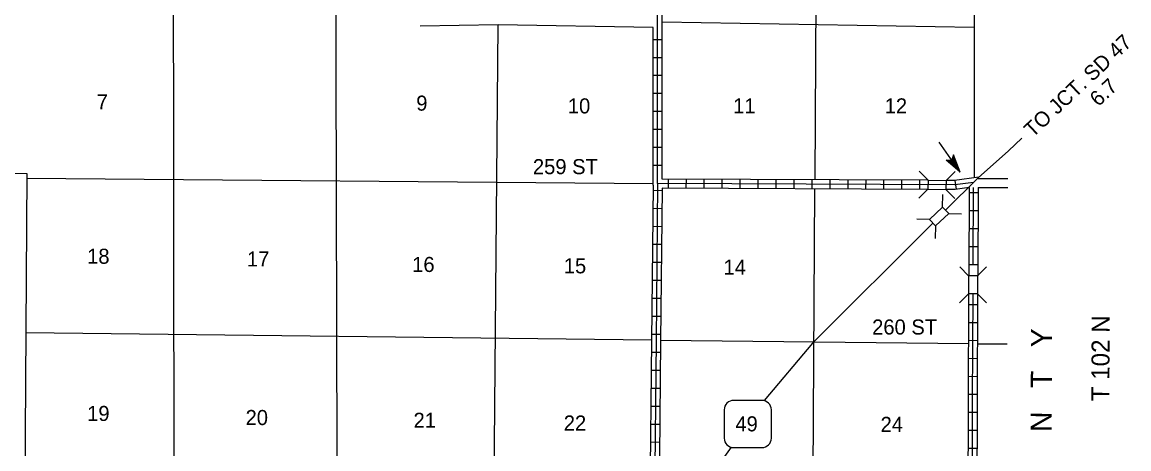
# Model space of a CAD drawing. Extents: x 1140073 to 1590613, y 15750063 to 16131461.
# Drawn here: x 1443943 to 1480693, y 15846205 to 15860366 of the extents above; entities that cross this region are included whole.
import ezdxf

# ---------------------------------------------------------------- set-up
doc = ezdxf.new("R2010")
doc.units = 0
for name, color, linetype in [('L10', 7, 'Continuous'), ('L13', 7, 'Continuous'), ('L14', 7, 'Continuous'), ('L18', 7, 'Continuous'), ('L2', 7, 'Continuous'), ('L28', 7, 'Continuous'), ('L3', 7, 'Continuous'), ('L30', 7, 'Continuous'), ('L51', 7, 'Continuous'), ('L8', 7, 'Continuous')]:
    doc.layers.add(name, color=color, linetype=linetype)

msp = doc.modelspace()

# ---------------------------------------------------------------- linework, layer by layer
at = {"layer": 'L10'}
msp.add_line((1438852, 15855456), (1444096, 15855340), dxfattribs=at)
for points in [[(1464896, 15860189), (1459747, 15860272), (1457157, 15860235)], [(1444096, 15855340), (1444035, 15844970), (1443966, 15839604)]]:
    msp.add_lwpolyline(points, dxfattribs=at)
at = {"layer": 'L13'}
for p, q in [((1470331, 15865451), (1470261, 15855136)), ((1475555, 15860194), (1465196, 15860362)), ((1444095, 15855193), (1464894, 15855012)), ((1470259, 15854836), (1470190, 15844479)), ((1464842, 15849809), (1444065, 15850051)), ((1475364, 15849686), (1465142, 15849806))]:
    msp.add_line(p, q, dxfattribs=at)
for points in [[(1454276, 15893933), (1454396, 15845889)], [(1448941, 15882980), (1448981, 15844631)], [(1459613, 15845086), (1459747, 15860272)]]:
    msp.add_lwpolyline(points, dxfattribs=at)
at = {"layer": 'L18'}
for p, q in [((1474025, 15855119), (1473729, 15855419)), ((1474622, 15855115), (1474922, 15855412)), ((1474023, 15854821), (1473723, 15854524)), ((1474025, 15855119), (1474023, 15854821)), ((1474023, 15854821), (1474620, 15854817)), ((1474025, 15855119), (1474622, 15855115)), ((1474622, 15855115), (1474620, 15854817)), ((1474620, 15854817), (1474916, 15854517)), ((1474505, 15854229), (1474517, 15854651)), ((1474071, 15853819), (1474505, 15854229)), ((1474505, 15854229), (1474710, 15854012)), ((1474071, 15853819), (1473649, 15853832)), ((1474071, 15853819), (1474276, 15853603)), ((1474276, 15853603), (1474710, 15854012)), ((1474710, 15854012), (1475131, 15854000)), ((1474276, 15853603), (1474264, 15853181)), ((1475372, 15851947), (1475075, 15852246)), ((1475670, 15851945), (1475970, 15852242)), ((1475372, 15851947), (1475369, 15851350)), ((1475670, 15851945), (1475372, 15851947)), ((1475670, 15851945), (1475667, 15851349)), ((1475369, 15851350), (1475069, 15851053)), ((1475667, 15851349), (1475369, 15851350)), ((1475667, 15851349), (1475964, 15851049))]:
    msp.add_line(p, q, dxfattribs=at)
at = {"layer": 'L2'}
msp.add_line((1475551, 15865375), (1475560, 15855204), dxfattribs=at)
at = {"layer": 'L28'}
for p, q in [((1475088, 15855393), (1474399, 15856386)), ((1474875, 15855961), (1474810, 15855794)), ((1475020, 15855506), (1474870, 15855897)), ((1475088, 15855393), (1474875, 15855961)), ((1475057, 15855452), (1474879, 15855913)), ((1474624, 15855786), (1474810, 15855794)), ((1475088, 15855393), (1474624, 15855786)), ((1475023, 15855458), (1474663, 15855773)), ((1474997, 15855510), (1474681, 15855776)), ((1474947, 15855567), (1474718, 15855781)), ((1474921, 15855619), (1474748, 15855782)), ((1474853, 15855703), (1474766, 15855784)), ((1474834, 15855730), (1474801, 15855778)), ((1474840, 15855765), (1474828, 15855797)), ((1474883, 15855704), (1474835, 15855802)), ((1474941, 15855634), (1474846, 15855829)), ((1474937, 15855610), (1474847, 15855740)), ((1474909, 15855651), (1474847, 15855740)), ((1474977, 15855568), (1474864, 15855862))]:
    msp.add_line(p, q, dxfattribs=at)
at = {"layer": 'L3'}
for p, q in [((1475689, 15855200), (1474607, 15854121)), ((1468512, 15847813), (1467572, 15847813)), ((1467259, 15847500), (1467259, 15846560)), ((1468825, 15846560), (1468825, 15847500)), ((1467572, 15846247), (1468512, 15846247))]:
    msp.add_line(p, q, dxfattribs=at)
for points in [[(1474184, 15853700), (1470183, 15849710), (1468585, 15847805)], [(1467485, 15846260), (1466232, 15844512), (1464933, 15842672), (1464781, 15842423), (1462538, 15839242), (1461386, 15837640)]]:
    msp.add_lwpolyline(points, dxfattribs=at)
for centre, start, end in [((1467570, 15847500), 90.0011, 180.0011), ((1468510, 15847500), 0.0011, 90.0011), ((1467570, 15846561), 180.0011, 270.0011), ((1468510, 15846561), 270.0011, 0.0011)]:
    msp.add_arc(centre, 313, start, end, dxfattribs=at)
at = {"layer": 'L51'}
for p, q in [((1475689, 15855180), (1476670, 15855180)), ((1475687, 15854880), (1476670, 15854880)), ((1475664, 15849686), (1476651, 15849686))]:
    msp.add_line(p, q, dxfattribs=at)
for points in [[(1476694, 15856098), (1477137, 15856515)], [(1475689, 15855200), (1476694, 15856098)]]:
    msp.add_lwpolyline(points, dxfattribs=at)
at = {"layer": 'L8'}
for p, q in [((1464893, 15854953), (1464896, 15860189)), ((1465195, 15859784), (1464897, 15859784)), ((1465195, 15859187), (1464897, 15859187)), ((1465195, 15858591), (1464896, 15858591)), ((1465194, 15857994), (1464896, 15857994)), ((1465194, 15857397), (1464896, 15857398)), ((1465194, 15856801), (1464896, 15856801)), ((1465194, 15856204), (1464895, 15856204)), ((1465193, 15855608), (1464895, 15855608)), ((1474010, 15855117), (1465194, 15855160)), ((1465402, 15854860), (1465403, 15855158)), ((1465998, 15854857), (1466000, 15855156)), ((1466595, 15854854), (1466596, 15855153)), ((1467191, 15854851), (1467193, 15855150)), ((1467788, 15854848), (1467789, 15855147)), ((1468384, 15854846), (1468386, 15855144)), ((1468981, 15854843), (1468982, 15855141)), ((1469578, 15854840), (1469579, 15855138)), ((1470174, 15854837), (1470176, 15855135)), ((1470771, 15854834), (1470772, 15855132)), ((1471367, 15854831), (1471369, 15855129)), ((1471964, 15854828), (1471965, 15855126)), ((1472560, 15854825), (1472562, 15855123)), ((1473157, 15854822), (1473159, 15855120)), ((1473754, 15854819), (1473755, 15855118)), ((1474968, 15854820), (1474927, 15855116)), ((1475687, 15854880), (1475674, 15851942)), ((1465191, 15854771), (1464892, 15854774)), ((1475387, 15854709), (1475686, 15854708)), ((1465185, 15854175), (1464886, 15854178)), ((1475385, 15854112), (1475683, 15854111)), ((1465179, 15853578), (1464881, 15853581)), ((1475382, 15853516), (1475680, 15853514)), ((1465173, 15852982), (1464875, 15852985)), ((1475379, 15852919), (1475678, 15852918)), ((1465167, 15852385), (1464869, 15852388)), ((1475377, 15852323), (1475675, 15852321)), ((1465161, 15851789), (1464863, 15851792)), ((1465155, 15851192), (1464857, 15851195)), ((1475371, 15851000), (1475669, 15850999)), ((1465149, 15850595), (1464851, 15850598)), ((1475368, 15850403), (1475666, 15850402)), ((1465144, 15849999), (1464845, 15850002)), ((1475366, 15849807), (1475664, 15849805)), ((1465138, 15849402), (1464839, 15849405)), ((1475363, 15849210), (1475661, 15849209)), ((1465132, 15848806), (1464833, 15848809)), ((1475360, 15848613), (1475658, 15848612)), ((1465126, 15848209), (1464827, 15848212)), ((1475357, 15848017), (1475656, 15848016)), ((1465120, 15847613), (1464822, 15847616)), ((1475356, 15847420), (1475654, 15847419)), ((1465114, 15847016), (1464816, 15847019)), ((1475355, 15846823), (1475653, 15846823)), ((1465108, 15846419), (1464810, 15846422)), ((1475354, 15846227), (1475652, 15846226))]:
    msp.add_line(p, q, dxfattribs=at)
for points in [[(1465044, 15855011), (1465046, 15860336), (1465039, 15864503), (1465401, 15864959), (1467364, 15865459), (1468065, 15865595), (1470332, 15865601), (1475123, 15865553), (1475551, 15865525), (1475582, 15870150)], [(1465194, 15855160), (1465196, 15860336), (1465189, 15864451), (1465487, 15864826), (1467397, 15865313), (1468079, 15865445), (1470331, 15865451), (1475117, 15865403), (1475559, 15865374)], [(1475714, 15855226), (1474900, 15855113), (1474623, 15855114)], [(1475538, 15855050), (1474910, 15854963), (1465044, 15855011), (1464992, 15849786), (1464940, 15844522), (1464838, 15839239), (1461096, 15839237), (1459589, 15837349)], [(1464893, 15854953), (1464842, 15849788), (1464790, 15844524), (1464691, 15839389), (1461024, 15839387), (1460914, 15839250)], [(1474019, 15854817), (1465192, 15854860), (1465142, 15849785), (1465091, 15844671)], [(1475387, 15854877), (1474920, 15854813), (1474623, 15854814)], [(1475387, 15854877), (1475374, 15851942)], [(1475526, 15852322), (1475537, 15854877)], [(1475372, 15851346), (1475356, 15847808), (1475349, 15844437)], [(1475499, 15844436), (1475506, 15847808), (1475522, 15851346)], [(1475672, 15851346), (1475656, 15847807), (1475650, 15844587)]]:
    msp.add_lwpolyline(points, dxfattribs=at)

# ---------------------------------------------------------------- texts
at = {"layer": 'L14'}
for s, p in [('7', (1446420, 15857473)), ('9', (1457031, 15857428)), ('10', (1462065, 15857337)), ('11', (1467552, 15857337)), ('12', (1472585, 15857337)), ('18', (1446102, 15852347)), ('17', (1451408, 15852257)), ('16', (1456895, 15852075)), ('15', (1461929, 15852030)), ('14', (1467234, 15851985)), ('19', (1446102, 15847131)), ('20', (1451363, 15846995)), ('21', (1456940, 15846904)), ('22', (1461929, 15846813)), ('24', (1472449, 15846768))]:
    msp.add_text(s, height=500, rotation=0, dxfattribs=at).set_placement(p)
at = {"layer": 'L3'}
msp.add_text('49', height=500, rotation=0, dxfattribs=at).set_placement((1467627, 15846785))
at = {"layer": 'L30'}
for s, p in [('259 ST', (1460905, 15855321)), ('260 ST', (1472169, 15849999))]:
    msp.add_text(s, height=500, rotation=0, dxfattribs=at).set_placement(p)
at = {"layer": 'L51'}
for s, height, rotation, p in [('TO JCT. SD 47', 499.99, 43.1696, (1477500, 15856512)), ('6.7', 500, 43.1696, (1479683, 15857541)), ('T 102 N', 600, 89.6722, (1480044, 15847781)), ('L   Y   M   A   N       C   O   U   N   T   Y', 700.01, 89.6722, (1478055, 15834179))]:
    msp.add_text(s, height=height, rotation=rotation, dxfattribs=at).set_placement(p)

doc.saveas('drawing.dxf')
